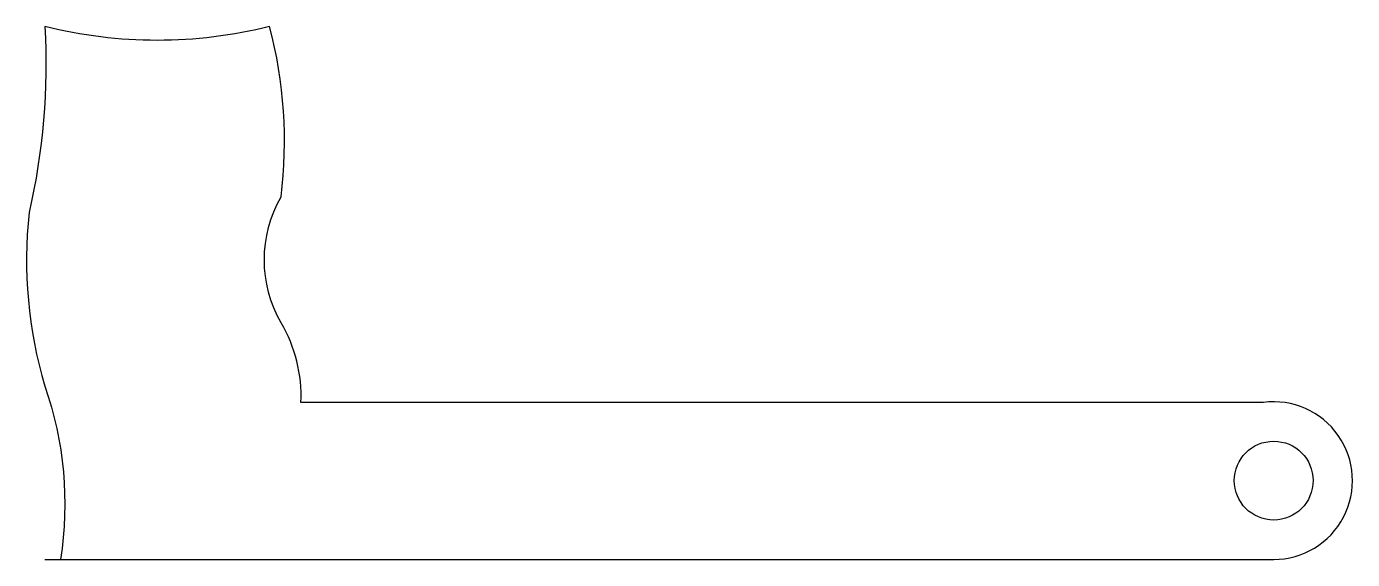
# Model space of a CAD drawing. Header units: millimetres. Extents: x 8.9 to 93.1, y 12.1 to 45.9.
import ezdxf

# ---------------------------------------------------------------- set-up
doc = ezdxf.new("R2010")
doc.units = ezdxf.units.MM
doc.layers.add('Corte exterior', color=1, linetype='Continuous', true_color=0xff0000)

msp = doc.modelspace()

# ---------------------------------------------------------------- linework, layer by layer
at = {"layer": 'Corte exterior'}
msp.add_lwpolyline([(10.08, 12.1), (32.626, 12.1), (54.087, 12.1), (88.08, 12.1, 1.067041), (87.433, 22.058), (26.335, 22.058, 0.146675), (25.08, 27.1, -0.265564), (25.08, 35.1, 0.095122), (24.351, 45.9, -0.12298), (10.08, 45.9, -0.071068), (9.08, 34.1, 0.09902), (10.08, 23.1, -0.123106), (11.08, 12.1)], format="xyb", dxfattribs=at)
msp.add_circle((88.08, 17.1), 2.5, dxfattribs=at)

doc.saveas('drawing.dxf')
